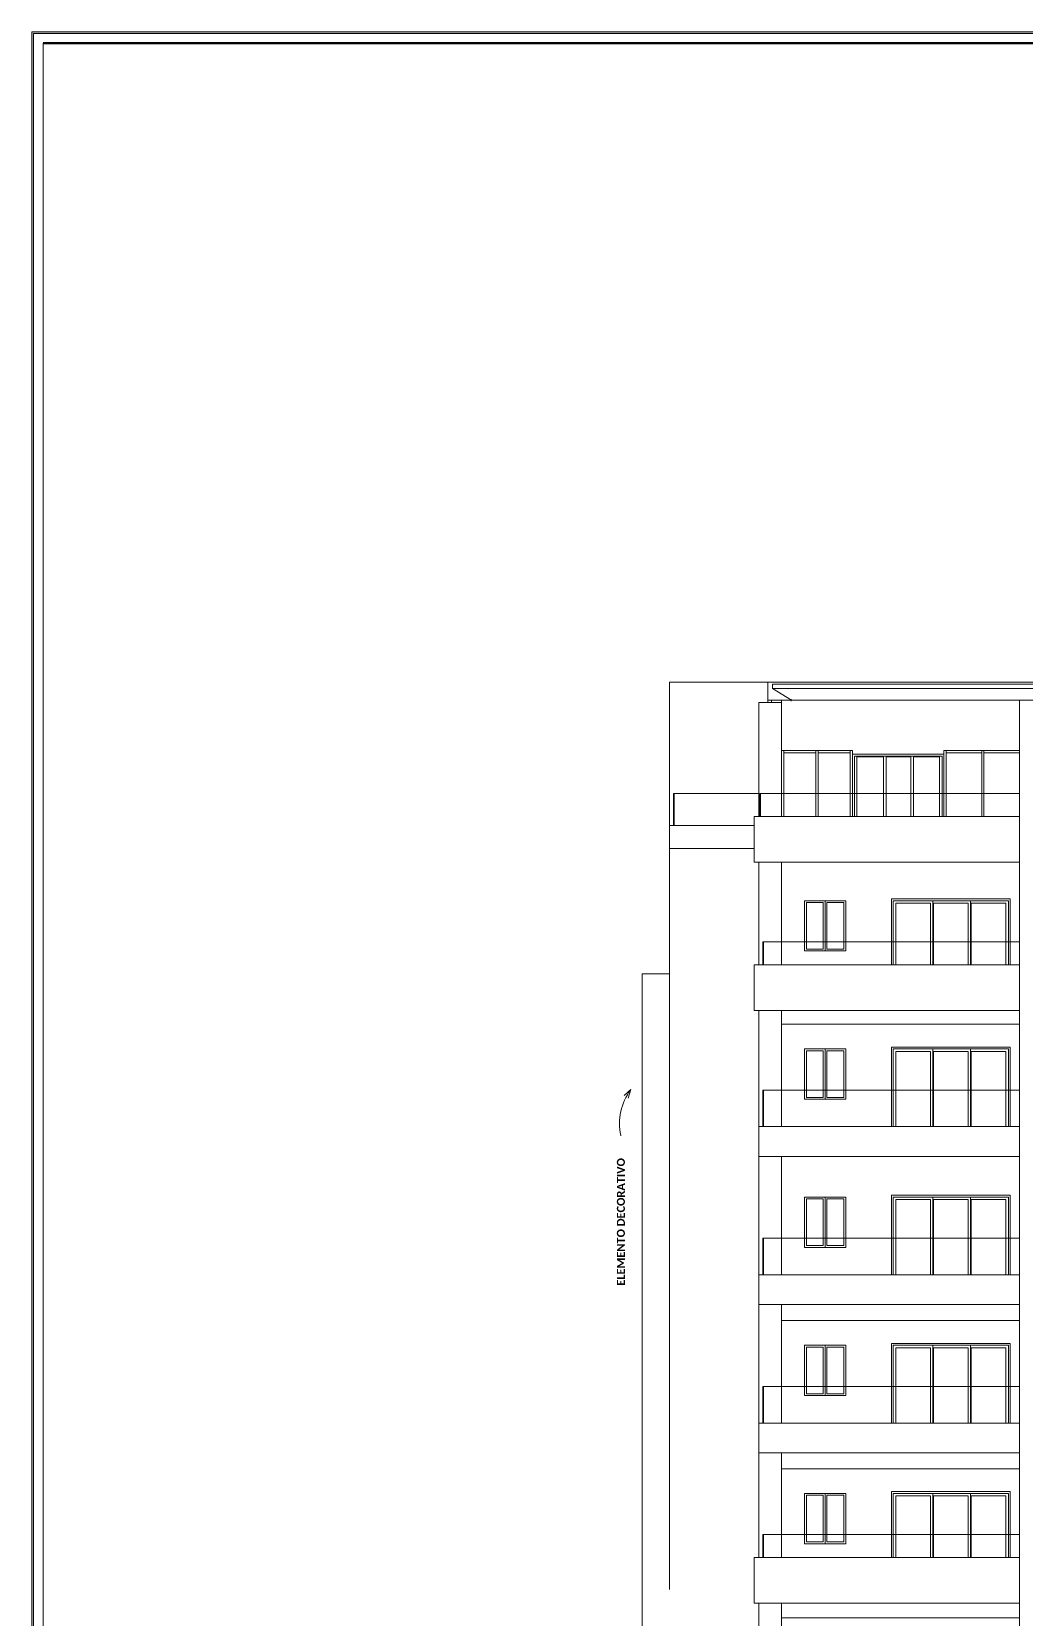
# Model space of a CAD drawing. Header units: metres. Extents: x -144 to 1000, y -717 to 29.
# Drawn here: x -24.19 to -2.44, y -633.83 to -599.13 of the extents above; entities that cross this region are included whole.
import ezdxf

# ---------------------------------------------------------------- set-up
doc = ezdxf.new("R2010")
doc.units = ezdxf.units.M
doc.linetypes.add('Dash Dot 3_16_', pattern=[0.595313, 0.357187, -0.119063, 0, -0.119063])
doc.layers.get('0').update_dxf_attribs({"color": 1})
for name, color, linetype, lineweight in [('A-DETL', 1, 'Continuous', 9), ('A-DOOR-FRAM', 1, 'Continuous', 9), ('A-FLOR', 2, 'Continuous', 9), ('A-FLOR-HRAL', 1, 'Continuous', 9), ('A-GLAZ', 1, 'Continuous', 9), ('A-GLAZ-CWMG', 1, 'Continuous', 9), ('A-WALL', 4, 'Continuous', 9), ('G-ANNO-TEXT', 2, 'Continuous', 9), ('G-ANNO-TTLB', 3, 'Continuous', 18), ('G-ANNO-TTLB-WIDE', 1, 'Continuous', 70), ('G-IMPT', 1, 'Continuous', 9), ('S-BEAM', 1, 'Continuous', 9), ('S-COLS', 7, 'Continuous', 9)]:
    doc.layers.add(name, color=color, linetype=linetype, lineweight=lineweight)
doc.styles.add('Calibri_B_1', font='calibrib.ttf', dxfattribs={"height": 0.135})

# ---------------------------------------------------------------- blocks, each defined once
blk = doc.blocks.new('tarjeta de nathalie 00')
at = {"layer": 'G-IMPT', "lineweight": 9}
h = blk.add_hatch(color=3, dxfattribs=at)
h.paths.add_polyline_path([(-145.23888, -717.38489), (-145.21019, -717.38489), (-145.21019, -716.89355), (-145.21019, -716.79934), (-145.23888, -716.79934), (-145.23888, -716.89379)])
h.paths.add_polyline_path([(-145.20996, -716.7991), (-145.20996, -717.3851), (-145.2392, -717.3851), (-145.2392, -716.7991)])
h.paths.add_polyline_path([(-145.23902, -717.3868), (-145.20826, -717.3868), (-145.20826, -716.7974), (-145.2392, -716.7974), (-146.09866, -716.7974), (-146.09866, -717.3868)])
h.paths.add_polyline_path([(-145.20795, -716.79707), (-145.20795, -717.3871), (-146.09898, -717.3871), (-146.09898, -716.79707)])
at = {"layer": 'G-ANNO-TTLB', "color": 3}
for p, q in [((-145.20795, -716.79707), (-146.09898, -716.79707)), ((-145.20795, -716.79707), (-146.09898, -716.79707)), ((-146.09866, -716.7974), (-145.2392, -716.7974))]:
    blk.add_line(p, q, dxfattribs=at)
at = {"layer": 'G-ANNO-TTLB'}
for p, q in [((-146.09898, -716.79707), (-146.09898, -717.3871)), ((-146.09898, -716.79707), (-146.09898, -717.38713)), ((-146.09866, -717.3868), (-146.09866, -716.7974)), ((-146.09696, -717.3851), (-146.09696, -716.7991))]:
    blk.add_line(p, q, dxfattribs=at)
at = {"layer": 'G-ANNO-TTLB-WIDE', "color": 3}
blk.add_line((-146.09696, -716.7991), (-145.20996, -716.7991), dxfattribs=at)
blk = doc.blocks.new('WEWE')
at = {"layer": 'A-DETL', "color": 7, "linetype": 'Dash Dot 3_16_', "lineweight": 70}
blk.add_line((-7.587, -613.742), (-7.575, -613.742), dxfattribs=at)
at = {"layer": 'A-DOOR-FRAM'}
for p, q in [((-4.237, -614.922), (-6.237, -614.922)), ((-6.237, -614.922), (-6.237, -615.782)), ((-6.197, -615.782), (-6.197, -614.962)), ((-6.197, -614.962), (-4.277, -614.962)), ((-6.142, -615.782), (-6.142, -614.977)), ((-6.142, -614.977), (-5.558, -614.977)), ((-5.558, -614.977), (-5.558, -615.782)), ((-5.503, -615.782), (-5.503, -614.962)), ((-5.503, -614.977), (-4.959, -614.977)), ((-4.959, -614.977), (-4.959, -615.782)), ((-4.904, -615.782), (-4.904, -614.962)), ((-4.904, -614.977), (-4.332, -614.977)), ((-4.332, -614.977), (-4.332, -615.782)), ((-4.277, -615.782), (-4.277, -614.962)), ((-4.237, -614.922), (-4.237, -615.782)), ((-2.787, -618.082), (-5.387, -618.082)), ((-5.387, -618.082), (-5.387, -619.022)), ((-5.347, -619.022), (-5.347, -618.122)), ((-5.347, -618.122), (-2.827, -618.122)), ((-4.48, -619.022), (-4.48, -618.122)), ((-3.654, -619.022), (-3.654, -618.122)), ((-2.827, -619.022), (-2.827, -618.122)), ((-2.787, -618.082), (-2.787, -619.022)), ((-5.292, -619.022), (-5.292, -618.177)), ((-5.292, -618.177), (-4.535, -618.177)), ((-4.535, -618.177), (-4.535, -619.022)), ((-4.466, -619.022), (-4.466, -618.177)), ((-4.466, -618.177), (-3.709, -618.177)), ((-3.709, -618.177), (-3.709, -619.022)), ((-3.64, -619.022), (-3.64, -618.177)), ((-3.64, -618.177), (-2.882, -618.177)), ((-2.882, -618.177), (-2.882, -619.022)), ((-2.787, -621.322), (-5.387, -621.322)), ((-5.387, -621.322), (-5.387, -622.262)), ((-5.347, -622.262), (-5.347, -621.362)), ((-5.347, -621.362), (-2.827, -621.362)), ((-5.292, -622.262), (-5.292, -621.417)), ((-5.292, -621.417), (-4.535, -621.417)), ((-4.535, -621.417), (-4.535, -622.262)), ((-4.48, -622.262), (-4.48, -621.362)), ((-4.466, -622.262), (-4.466, -621.417)), ((-4.466, -621.417), (-3.709, -621.417)), ((-3.709, -621.417), (-3.709, -622.262)), ((-3.654, -622.262), (-3.654, -621.362)), ((-3.64, -622.262), (-3.64, -621.417)), ((-3.64, -621.417), (-2.882, -621.417)), ((-2.882, -621.417), (-2.882, -622.262)), ((-2.827, -622.262), (-2.827, -621.362)), ((-2.787, -621.322), (-2.787, -622.262)), ((-2.787, -624.562), (-5.387, -624.562)), ((-5.387, -624.562), (-5.387, -625.502)), ((-5.347, -625.502), (-5.347, -624.602)), ((-5.347, -624.602), (-2.827, -624.602)), ((-5.292, -625.502), (-5.292, -624.657)), ((-5.292, -624.657), (-4.535, -624.657)), ((-4.535, -624.657), (-4.535, -625.502)), ((-4.48, -625.502), (-4.48, -624.602)), ((-4.466, -625.502), (-4.466, -624.657)), ((-4.466, -624.657), (-3.709, -624.657)), ((-3.709, -624.657), (-3.709, -625.502)), ((-3.654, -625.502), (-3.654, -624.602)), ((-3.64, -625.502), (-3.64, -624.657)), ((-3.64, -624.657), (-2.882, -624.657)), ((-2.882, -624.657), (-2.882, -625.502)), ((-2.827, -625.502), (-2.827, -624.602)), ((-2.787, -624.562), (-2.787, -625.502)), ((-2.787, -627.802), (-5.387, -627.802)), ((-5.387, -627.802), (-5.387, -628.742)), ((-5.347, -628.742), (-5.347, -627.842)), ((-5.347, -627.842), (-2.827, -627.842)), ((-4.48, -628.742), (-4.48, -627.842)), ((-3.654, -628.742), (-3.654, -627.842)), ((-2.827, -628.742), (-2.827, -627.842)), ((-2.787, -627.802), (-2.787, -628.742)), ((-5.292, -628.742), (-5.292, -627.897)), ((-5.292, -627.897), (-4.535, -627.897)), ((-4.535, -627.897), (-4.535, -628.742)), ((-4.466, -628.742), (-4.466, -627.897)), ((-4.466, -627.897), (-3.709, -627.897)), ((-3.709, -627.897), (-3.709, -628.742)), ((-3.64, -628.742), (-3.64, -627.897)), ((-3.64, -627.897), (-2.882, -627.897)), ((-2.882, -627.897), (-2.882, -628.742)), ((-2.787, -631.042), (-5.387, -631.042)), ((-5.387, -631.042), (-5.387, -631.982)), ((-5.347, -631.982), (-5.347, -631.082)), ((-5.347, -631.082), (-2.827, -631.082)), ((-5.292, -631.982), (-5.292, -631.137)), ((-5.292, -631.137), (-4.535, -631.137)), ((-4.535, -631.137), (-4.535, -631.982)), ((-4.48, -631.982), (-4.48, -631.082)), ((-4.466, -631.982), (-4.466, -631.137)), ((-4.466, -631.137), (-3.709, -631.137)), ((-3.709, -631.137), (-3.709, -631.982)), ((-3.654, -631.982), (-3.654, -631.082)), ((-3.64, -631.982), (-3.64, -631.137)), ((-3.64, -631.137), (-2.882, -631.137)), ((-2.882, -631.137), (-2.882, -631.982)), ((-2.827, -631.982), (-2.827, -631.082)), ((-2.787, -631.042), (-2.787, -631.982))]:
    blk.add_line(p, q, dxfattribs=at)
at = {"layer": 'A-DOOR-FRAM', "color": 254, "true_color": 0xcccccc}
for p, q in [((-6.237, -615.782), (-6.237, -616.282)), ((-6.197, -616.282), (-6.197, -615.782)), ((-6.142, -616.282), (-6.142, -615.782)), ((-5.558, -615.782), (-5.558, -616.282)), ((-5.503, -616.282), (-5.503, -615.782)), ((-4.959, -615.782), (-4.959, -616.282)), ((-4.904, -616.282), (-4.904, -615.782)), ((-4.332, -615.782), (-4.332, -616.282)), ((-4.277, -616.282), (-4.277, -615.782)), ((-4.237, -615.782), (-4.237, -616.282)), ((-5.387, -619.022), (-5.387, -619.522)), ((-5.347, -619.522), (-5.347, -619.022)), ((-5.292, -619.522), (-5.292, -619.022)), ((-4.535, -619.022), (-4.535, -619.522)), ((-4.48, -619.522), (-4.48, -619.022)), ((-4.466, -619.522), (-4.466, -619.022)), ((-3.709, -619.022), (-3.709, -619.522)), ((-3.654, -619.522), (-3.654, -619.022)), ((-3.64, -619.522), (-3.64, -619.022)), ((-2.882, -619.022), (-2.882, -619.522)), ((-2.827, -619.522), (-2.827, -619.022)), ((-2.787, -619.022), (-2.787, -619.522)), ((-5.387, -622.262), (-5.387, -623.062)), ((-5.347, -623.062), (-5.347, -622.262)), ((-5.292, -623.062), (-5.292, -622.262)), ((-4.535, -622.262), (-4.535, -623.062)), ((-4.48, -623.062), (-4.48, -622.262)), ((-4.466, -623.062), (-4.466, -622.262)), ((-3.709, -622.262), (-3.709, -623.062)), ((-3.654, -623.062), (-3.654, -622.262)), ((-3.64, -623.062), (-3.64, -622.262)), ((-2.882, -622.262), (-2.882, -623.062)), ((-2.827, -623.062), (-2.827, -622.262)), ((-2.787, -622.262), (-2.787, -623.062)), ((-5.387, -625.502), (-5.387, -626.302)), ((-5.347, -626.302), (-5.347, -625.502)), ((-5.292, -626.302), (-5.292, -625.502)), ((-4.535, -625.502), (-4.535, -626.302)), ((-4.48, -626.302), (-4.48, -625.502)), ((-4.466, -626.302), (-4.466, -625.502)), ((-3.709, -625.502), (-3.709, -626.302)), ((-3.654, -626.302), (-3.654, -625.502)), ((-3.64, -626.302), (-3.64, -625.502)), ((-2.882, -625.502), (-2.882, -626.302)), ((-2.827, -626.302), (-2.827, -625.502)), ((-2.787, -625.502), (-2.787, -626.302)), ((-5.387, -628.742), (-5.387, -629.542)), ((-5.347, -629.542), (-5.347, -628.742)), ((-5.292, -629.542), (-5.292, -628.742)), ((-4.535, -628.742), (-4.535, -629.542)), ((-4.48, -629.542), (-4.48, -628.742)), ((-4.466, -629.542), (-4.466, -628.742)), ((-3.709, -628.742), (-3.709, -629.542)), ((-3.654, -629.542), (-3.654, -628.742)), ((-3.64, -629.542), (-3.64, -628.742)), ((-2.882, -628.742), (-2.882, -629.542)), ((-2.827, -629.542), (-2.827, -628.742)), ((-2.787, -628.742), (-2.787, -629.542)), ((-5.387, -631.982), (-5.387, -632.482)), ((-5.347, -632.482), (-5.347, -631.982)), ((-5.292, -632.482), (-5.292, -631.982)), ((-4.535, -631.982), (-4.535, -632.482)), ((-4.48, -632.482), (-4.48, -631.982)), ((-4.466, -632.482), (-4.466, -631.982)), ((-3.709, -631.982), (-3.709, -632.482)), ((-3.654, -632.482), (-3.654, -631.982)), ((-3.64, -632.482), (-3.64, -631.982)), ((-2.882, -631.982), (-2.882, -632.482)), ((-2.827, -632.482), (-2.827, -631.982)), ((-2.787, -631.982), (-2.787, -632.482))]:
    blk.add_line(p, q, dxfattribs=at)
at = {"layer": 'A-FLOR'}
blk.add_line((-8.012, -613.742), (-8.012, -613.793), dxfattribs=at)
at = {"layer": 'A-FLOR-HRAL'}
for p, q in [((-10.153, -616.482), (-10.153, -615.782)), ((-8.287, -615.782), (-10.153, -615.782)), ((-8.263, -616.282), (-8.263, -615.782)), ((-2.587, -615.782), (-8.263, -615.782)), ((-8.198, -619.522), (-8.198, -619.022)), ((-2.587, -619.022), (-8.198, -619.022)), ((-8.198, -623.062), (-8.198, -622.262)), ((-2.587, -622.262), (-8.198, -622.262)), ((-8.198, -626.302), (-8.198, -625.502)), ((-2.587, -625.502), (-8.198, -625.502)), ((-8.198, -629.542), (-8.198, -628.742)), ((-2.587, -628.742), (-8.198, -628.742)), ((-8.198, -632.482), (-8.198, -631.982)), ((-2.587, -631.982), (-8.198, -631.982))]:
    blk.add_line(p, q, dxfattribs=at)
at = {"layer": 'A-FLOR-HRAL', "color": 254, "true_color": 0xcccccc}
for p, q in [((-10.153, -615.782), (-10.141, -615.782)), ((-10.141, -615.782), (-10.141, -616.482)), ((-8.287, -615.782), (-10.141, -615.782)), ((-8.263, -615.782), (-8.251, -615.782)), ((-8.251, -615.782), (-8.251, -616.282)), ((-2.587, -615.782), (-8.251, -615.782)), ((-8.198, -619.022), (-8.186, -619.022)), ((-8.198, -619.522), (-8.198, -619.022)), ((-8.198, -619.022), (-8.186, -619.022)), ((-8.186, -619.022), (-8.186, -619.522)), ((-8.186, -619.022), (-8.186, -619.522)), ((-2.587, -619.022), (-8.186, -619.022)), ((-8.198, -622.262), (-8.186, -622.262)), ((-8.198, -623.062), (-8.198, -622.262)), ((-8.198, -622.262), (-8.186, -622.262)), ((-8.186, -622.262), (-8.186, -623.062)), ((-8.186, -622.262), (-8.186, -623.062)), ((-2.587, -622.262), (-8.186, -622.262)), ((-8.198, -625.502), (-8.186, -625.502)), ((-8.198, -626.302), (-8.198, -625.502)), ((-8.198, -625.502), (-8.186, -625.502)), ((-8.186, -625.502), (-8.186, -626.302)), ((-8.186, -625.502), (-8.186, -626.302)), ((-2.587, -625.502), (-8.186, -625.502)), ((-8.198, -628.742), (-8.186, -628.742)), ((-8.198, -629.542), (-8.198, -628.742)), ((-8.198, -628.742), (-8.186, -628.742)), ((-8.186, -628.742), (-8.186, -629.542)), ((-8.186, -628.742), (-8.186, -629.542)), ((-2.587, -628.742), (-8.186, -628.742)), ((-8.198, -631.982), (-8.186, -631.982)), ((-8.198, -632.482), (-8.198, -631.982)), ((-8.198, -631.982), (-8.186, -631.982)), ((-8.186, -631.982), (-8.186, -632.482)), ((-8.186, -631.982), (-8.186, -632.482)), ((-2.587, -631.982), (-8.186, -631.982))]:
    blk.add_line(p, q, dxfattribs=at)
at = {"layer": 'A-GLAZ'}
for p, q in [((-6.837, -618.122), (-6.837, -619.022)), ((-6.837, -619.022), (-6.837, -618.122)), ((-6.877, -618.162), (-7.247, -618.162)), ((-7.247, -618.162), (-7.247, -619.022)), ((-6.877, -619.022), (-6.877, -618.162)), ((-6.427, -618.162), (-6.797, -618.162)), ((-6.797, -618.162), (-6.797, -619.022)), ((-6.427, -619.022), (-6.427, -618.162)), ((-6.877, -621.402), (-7.247, -621.402)), ((-7.247, -621.402), (-7.247, -622.262)), ((-6.877, -622.262), (-6.877, -621.402)), ((-6.837, -621.362), (-6.837, -622.262)), ((-6.837, -622.262), (-6.837, -621.362)), ((-6.427, -621.402), (-6.797, -621.402)), ((-6.797, -621.402), (-6.797, -622.262)), ((-6.427, -622.262), (-6.427, -621.402)), ((-6.877, -624.642), (-7.247, -624.642)), ((-7.247, -624.642), (-7.247, -625.502)), ((-6.877, -625.502), (-6.877, -624.642)), ((-6.837, -624.602), (-6.837, -625.502)), ((-6.837, -625.502), (-6.837, -624.602)), ((-6.427, -624.642), (-6.797, -624.642)), ((-6.797, -624.642), (-6.797, -625.502)), ((-6.427, -625.502), (-6.427, -624.642)), ((-6.837, -627.842), (-6.837, -628.742)), ((-6.837, -628.742), (-6.837, -627.842)), ((-6.877, -627.882), (-7.247, -627.882)), ((-7.247, -627.882), (-7.247, -628.742)), ((-6.877, -628.742), (-6.877, -627.882)), ((-6.427, -627.882), (-6.797, -627.882)), ((-6.797, -627.882), (-6.797, -628.742)), ((-6.427, -628.742), (-6.427, -627.882)), ((-6.877, -631.122), (-7.247, -631.122)), ((-7.247, -631.122), (-7.247, -631.982)), ((-6.877, -631.982), (-6.877, -631.122)), ((-6.837, -631.082), (-6.837, -631.982)), ((-6.837, -631.982), (-6.837, -631.082)), ((-6.427, -631.122), (-6.797, -631.122)), ((-6.797, -631.122), (-6.797, -631.982)), ((-6.427, -631.982), (-6.427, -631.122))]:
    blk.add_line(p, q, dxfattribs=at)
at = {"layer": 'A-GLAZ', "color": 254, "true_color": 0xcccccc}
for p, q in [((-7.247, -619.022), (-7.247, -619.182)), ((-6.877, -619.182), (-6.877, -619.022)), ((-6.837, -619.022), (-6.837, -619.222)), ((-6.837, -619.222), (-6.837, -619.022)), ((-6.797, -619.022), (-6.797, -619.182)), ((-6.427, -619.182), (-6.427, -619.022)), ((-6.877, -619.182), (-7.247, -619.182)), ((-6.427, -619.182), (-6.797, -619.182)), ((-7.247, -622.262), (-7.247, -622.422)), ((-6.877, -622.422), (-6.877, -622.262)), ((-6.837, -622.262), (-6.837, -622.462)), ((-6.837, -622.462), (-6.837, -622.262)), ((-6.797, -622.262), (-6.797, -622.422)), ((-6.427, -622.422), (-6.427, -622.262)), ((-6.877, -622.422), (-7.247, -622.422)), ((-6.427, -622.422), (-6.797, -622.422)), ((-7.247, -625.502), (-7.247, -625.662)), ((-6.877, -625.662), (-7.247, -625.662)), ((-6.877, -625.662), (-6.877, -625.502)), ((-6.837, -625.502), (-6.837, -625.702)), ((-6.837, -625.702), (-6.837, -625.502)), ((-6.797, -625.502), (-6.797, -625.662)), ((-6.427, -625.662), (-6.797, -625.662)), ((-6.427, -625.662), (-6.427, -625.502)), ((-7.247, -628.742), (-7.247, -628.902)), ((-6.877, -628.902), (-6.877, -628.742)), ((-6.837, -628.742), (-6.837, -628.942)), ((-6.837, -628.942), (-6.837, -628.742)), ((-6.797, -628.742), (-6.797, -628.902)), ((-6.427, -628.902), (-6.427, -628.742)), ((-6.877, -628.902), (-7.247, -628.902)), ((-6.427, -628.902), (-6.797, -628.902)), ((-7.247, -631.982), (-7.247, -632.142)), ((-6.877, -632.142), (-6.877, -631.982)), ((-6.837, -631.982), (-6.837, -632.182)), ((-6.837, -632.182), (-6.837, -631.982)), ((-6.797, -631.982), (-6.797, -632.142)), ((-6.427, -632.142), (-6.427, -631.982)), ((-6.877, -632.142), (-7.247, -632.142)), ((-6.427, -632.142), (-6.797, -632.142))]:
    blk.add_line(p, q, dxfattribs=at)
at = {"layer": 'A-GLAZ-CWMG'}
for p, q in [((-7.787, -614.842), (-7.737, -614.842)), ((-7.737, -615.782), (-7.737, -614.842)), ((-7.737, -614.892), (-7.737, -614.842)), ((-7.037, -614.842), (-7.737, -614.842)), ((-7.737, -614.892), (-7.037, -614.892)), ((-7.037, -614.842), (-7.037, -614.892)), ((-7.037, -614.842), (-6.987, -614.842)), ((-7.037, -614.842), (-7.037, -615.782)), ((-6.987, -614.892), (-6.987, -614.842)), ((-6.287, -614.842), (-6.987, -614.842)), ((-6.987, -615.782), (-6.987, -614.842)), ((-6.987, -614.892), (-6.287, -614.892)), ((-6.287, -614.842), (-6.287, -614.892)), ((-6.287, -614.842), (-6.237, -614.842)), ((-6.287, -614.842), (-6.287, -615.782)), ((-6.237, -615.782), (-6.237, -614.842)), ((-4.237, -614.842), (-4.187, -614.842)), ((-4.237, -614.842), (-4.237, -615.782)), ((-4.187, -615.782), (-4.187, -614.842)), ((-4.187, -614.892), (-4.187, -614.842)), ((-3.412, -614.842), (-4.187, -614.842)), ((-4.187, -614.892), (-3.412, -614.892)), ((-3.412, -614.842), (-3.412, -614.892)), ((-3.412, -614.842), (-3.362, -614.842)), ((-3.412, -614.842), (-3.412, -615.782)), ((-3.362, -614.892), (-3.362, -614.842)), ((-2.587, -614.842), (-3.362, -614.842)), ((-3.362, -615.782), (-3.362, -614.842)), ((-3.362, -614.892), (-2.587, -614.892))]:
    blk.add_line(p, q, dxfattribs=at)
at = {"layer": 'A-GLAZ-CWMG', "color": 254, "true_color": 0xcccccc}
for p, q in [((-7.737, -616.282), (-7.737, -615.782)), ((-7.037, -615.782), (-7.037, -616.282)), ((-6.987, -616.282), (-6.987, -615.782)), ((-6.287, -615.782), (-6.287, -616.282)), ((-6.237, -616.282), (-6.237, -615.782)), ((-4.237, -615.782), (-4.237, -616.282)), ((-4.187, -616.282), (-4.187, -615.782)), ((-3.412, -615.782), (-3.412, -616.282)), ((-3.362, -616.282), (-3.362, -615.782))]:
    blk.add_line(p, q, dxfattribs=at)
at = {"layer": 'A-WALL'}
for p, q in [((-10.237, -613.742), (-10.237, -613.342)), ((11.613, -613.342), (-10.237, -613.342)), ((-8.087, -613.342), (-8.087, -613.793)), ((10.363, -613.392), (-7.987, -613.392)), ((-7.987, -613.392), (-7.987, -613.484)), ((-7.987, -613.484), (10.363, -613.484)), ((-7.987, -613.484), (-7.575, -613.742)), ((-10.237, -633.182), (-10.237, -613.742)), ((-8.087, -613.742), (-7.575, -613.742)), ((-7.787, -613.742), (-7.787, -613.793)), ((-7.575, -613.742), (9.951, -613.742)), ((-2.587, -646.792), (-2.587, -613.742)), ((-7.787, -614.842), (-6.237, -614.842)), ((-6.237, -614.842), (-6.237, -614.922)), ((-6.237, -614.922), (-4.237, -614.922)), ((-4.237, -614.922), (-4.237, -614.842)), ((-4.237, -614.842), (-2.587, -614.842)), ((-8.387, -616.282), (-2.587, -616.282)), ((-8.387, -616.282), (-8.387, -617.282)), ((-8.387, -616.482), (-10.237, -616.482)), ((-10.237, -616.982), (-8.387, -616.982)), ((-8.387, -617.282), (-2.587, -617.282)), ((-7.287, -619.222), (-7.287, -618.122)), ((-7.287, -618.122), (-6.387, -618.122)), ((-6.387, -618.122), (-6.387, -619.222)), ((-5.387, -619.522), (-5.387, -618.082)), ((-5.387, -618.082), (-2.787, -618.082)), ((-2.787, -618.082), (-2.787, -619.522)), ((-10.837, -646.142), (-10.837, -619.722)), ((-10.837, -619.722), (-10.237, -619.722)), ((-10.237, -619.722), (-10.237, -633.182)), ((-8.387, -619.522), (-2.587, -619.522)), ((-8.387, -619.522), (-8.387, -620.522)), ((-8.387, -620.522), (-2.587, -620.522)), ((-7.287, -622.462), (-7.287, -621.362)), ((-7.287, -621.362), (-6.387, -621.362)), ((-6.387, -621.362), (-6.387, -622.462)), ((-5.387, -623.062), (-5.387, -621.322)), ((-5.387, -621.322), (-2.787, -621.322)), ((-2.787, -621.322), (-2.787, -623.062)), ((-2.587, -623.062), (-8.287, -623.062)), ((-8.287, -623.062), (-8.287, -623.712)), ((-8.287, -623.712), (-2.587, -623.712)), ((-7.287, -625.702), (-7.287, -624.602)), ((-7.287, -624.602), (-6.387, -624.602)), ((-6.387, -624.602), (-6.387, -625.702)), ((-5.387, -626.302), (-5.387, -624.562)), ((-5.387, -624.562), (-2.787, -624.562)), ((-2.787, -624.562), (-2.787, -626.302)), ((-2.587, -626.302), (-8.287, -626.302)), ((-8.287, -626.302), (-8.287, -626.952)), ((-8.287, -626.952), (-2.587, -626.952)), ((-7.287, -628.942), (-7.287, -627.842)), ((-7.287, -627.842), (-6.387, -627.842)), ((-6.387, -627.842), (-6.387, -628.942)), ((-5.387, -629.542), (-5.387, -627.802)), ((-5.387, -627.802), (-2.787, -627.802)), ((-2.787, -627.802), (-2.787, -629.542)), ((-2.587, -629.542), (-8.287, -629.542)), ((-8.287, -629.542), (-8.287, -630.192)), ((-8.287, -630.192), (-2.587, -630.192)), ((-7.287, -632.182), (-7.287, -631.082)), ((-7.287, -631.082), (-6.387, -631.082)), ((-6.387, -631.082), (-6.387, -632.182)), ((-5.387, -632.482), (-5.387, -631.042)), ((-5.387, -631.042), (-2.787, -631.042)), ((-2.787, -631.042), (-2.787, -632.482)), ((-2.587, -632.482), (-8.387, -632.482)), ((-8.387, -632.482), (-8.387, -633.482)), ((-8.387, -633.482), (-2.587, -633.482))]:
    blk.add_line(p, q, dxfattribs=at)
at = {"layer": 'A-WALL', "color": 254, "true_color": 0xcccccc}
for p, q in [((-6.387, -619.222), (-7.287, -619.222)), ((-6.387, -622.462), (-7.287, -622.462)), ((-6.387, -625.702), (-7.287, -625.702)), ((-6.387, -628.942), (-7.287, -628.942)), ((-6.387, -632.182), (-7.287, -632.182))]:
    blk.add_line(p, q, dxfattribs=at)
at = {"layer": 'G-ANNO-TEXT'}
for p, q in [((-11.088, -622.253), (-11.231, -622.384)), ((-11.088, -622.253), (-11.146, -622.438)), ((-11.303, -623.257), (-11.303, -623.265))]:
    blk.add_line(p, q, dxfattribs=at)
blk.add_arc((-10.112, -622.988), 1.221, 143.0328, 192.7248, dxfattribs=at)
at = {"layer": 'S-BEAM'}
for p, q in [((-2.587, -620.822), (-7.787, -620.822)), ((-2.587, -627.302), (-7.787, -627.302)), ((-2.587, -630.542), (-7.787, -630.542)), ((-2.587, -633.802), (-7.787, -633.802))]:
    blk.add_line(p, q, dxfattribs=at)
at = {"layer": 'S-COLS'}
for p, q in [((-8.287, -613.793), (-7.787, -613.793)), ((-8.287, -616.282), (-8.287, -613.793)), ((-7.787, -615.782), (-7.787, -613.793)), ((-8.287, -619.522), (-8.287, -617.282)), ((-7.787, -619.022), (-7.787, -617.282)), ((-8.287, -623.062), (-8.287, -620.522)), ((-7.787, -622.262), (-7.787, -620.522)), ((-8.287, -626.302), (-8.287, -623.712)), ((-7.787, -625.502), (-7.787, -623.712)), ((-8.287, -629.542), (-8.287, -626.952)), ((-7.787, -628.742), (-7.787, -626.952)), ((-8.287, -632.482), (-8.287, -630.192)), ((-7.787, -631.982), (-7.787, -630.192)), ((-8.287, -636.022), (-8.287, -633.482)), ((-7.787, -635.222), (-7.787, -633.482))]:
    blk.add_line(p, q, dxfattribs=at)
at = {"layer": 'S-COLS', "color": 254, "true_color": 0xcccccc}
for p, q in [((-7.787, -616.282), (-7.787, -615.782)), ((-7.787, -619.522), (-7.787, -619.022)), ((-7.787, -623.062), (-7.787, -622.262)), ((-7.787, -626.302), (-7.787, -625.502)), ((-7.787, -629.542), (-7.787, -628.742)), ((-7.787, -632.482), (-7.787, -631.982))]:
    blk.add_line(p, q, dxfattribs=at)
at = {"layer": 'G-ANNO-TEXT', "style": 'Calibri_B_1'}
blk.add_text('ELEMENTO DECORATIVO', height=0.175, rotation=90, dxfattribs=at).set_placement((-11.216, -626.54))

msp = doc.modelspace()

# ---------------------------------------------------------------- block references
at = {"xscale": 124.1004357506149, "yscale": 124.1004357506149, "zscale": 124.1004357506149}
msp.add_blockref('tarjeta de nathalie 00', (18106.759, 88355.704), dxfattribs=at)

# ---------------------------------------------------------------- next in the draw order: block references
at = {"color": 3}
msp.add_blockref('WEWE', (0, 0), dxfattribs=at)

doc.saveas('drawing.dxf')
